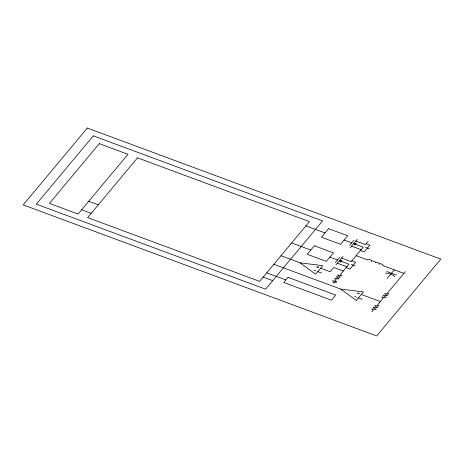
<?xml version="1.0" encoding="UTF-8"?>
<svg xmlns="http://www.w3.org/2000/svg" width="464" height="464" viewBox="0 0 464 464"><rect width="100%" height="100%" fill="white"/><g stroke="black" fill="none" stroke-linecap="round" stroke-linejoin="round"><path stroke-width="0.7" d="M317.405 267.583L318.118 266.725M335.391 262.514L339.665 257.392M349.636 245.439L353.91 240.317M335.878 264.932L343 256.395M350.123 247.857L357.245 239.32M334.747 281.277L336.174 279.572L334.619 278.435L339.155 278.997L336.046 276.73L340.576 277.292L337.467 275.019L342.003 275.581L340.448 274.45L348.992 264.202L339.439 260.664L340.64 262.224L342.061 260.519L339.439 260.664M368.225 241.152L365.377 244.569L355.818 241.025M358.051 293.834L358.765 292.975M387.208 278.377L390.769 274.108M391.483 273.25L394.33 269.839M371.838 311.796L373.259 310.091L371.705 308.954L376.24 309.517L373.131 307.249L377.661 307.812L374.552 305.538L379.088 306.101L377.534 304.97L383.229 298.137L381.675 297.001L386.21 297.563L383.102 295.295L387.637 295.858L384.528 293.59L389.058 294.153L387.504 293.016L405.31 271.672M353.684 243.588L356.306 243.443L354.885 245.149L353.684 243.588L363.237 247.132L351.132 261.644L341.574 258.1M300.092 262.839L322.764 265.657L315.642 274.195L300.092 262.839L280.987 255.751M340.744 289.089L363.411 291.908L356.288 300.446L340.744 289.089L273.864 264.289M366.084 243.716L369.907 245.131L364.211 251.964L360.389 250.543M365.504 247.411L369.327 248.826M305.915 225.875L325.02 232.957M344.131 240.045L351.776 242.881M351.55 246.146L361.102 249.69M356.114 255.664L367.581 259.915A2.082 1.027 13.5 0 1 370.202 259.77A2.082 1.027 13.5 0 1 371.403 261.336A2.082 1.027 13.5 0 1 374.025 261.191A2.082 1.027 13.5 0 1 375.225 262.752A2.082 1.027 13.5 0 1 377.847 262.607A2.082 1.027 13.5 0 1 379.047 264.167A2.082 1.027 13.5 0 1 381.669 264.022A2.082 1.027 13.5 0 1 382.87 265.588L403.889 273.383M386.703 271.481L396.262 275.024M351.845 260.791L355.662 262.206L349.966 269.033L346.144 267.618M351.26 264.486L355.082 265.901M291.67 242.95L310.776 250.032M329.887 257.12L337.531 259.95M337.305 263.221L346.857 266.765M343.296 271.034L333.744 267.49L330.182 271.759L320.624 268.215M316.808 266.8L318.716 267.508M313.954 270.216L315.868 270.924M317.776 271.631L321.598 273.047M357.454 293.051L359.362 293.758M361.276 294.466L380.381 301.554M354.606 296.467L356.514 297.175M358.428 297.882L362.245 299.297M88.775 201.248L98.327 204.792M266.742 272.826L285.847 279.914M81.652 209.786L91.205 213.33M263.181 277.095L272.733 280.639M385.369 273.081A8.329 4.101 13.5 0 1 394.922 276.625M87.302 128.047L23.2 204.879L376.698 335.953L440.8 259.121L87.302 128.047M93.293 135.853L36.314 204.148L265.611 289.176L322.59 220.881L93.293 135.853M99.284 143.666L49.428 203.423L78.091 214.055L127.948 154.292L99.284 143.666M137.501 157.835L87.644 217.599L259.62 281.364L309.476 221.606L137.501 157.835M287.987 277.35L283.713 282.472L331.482 300.185L335.756 295.063L287.987 277.35M314.337 245.763L307.214 254.301L326.325 261.389L333.448 252.851L314.337 245.763M328.582 228.688L321.459 237.226L340.57 244.313L347.693 235.776L328.582 228.688M336.661 281.984L333.326 282.988L332.839 280.569L336.661 281.984"/></g></svg>
